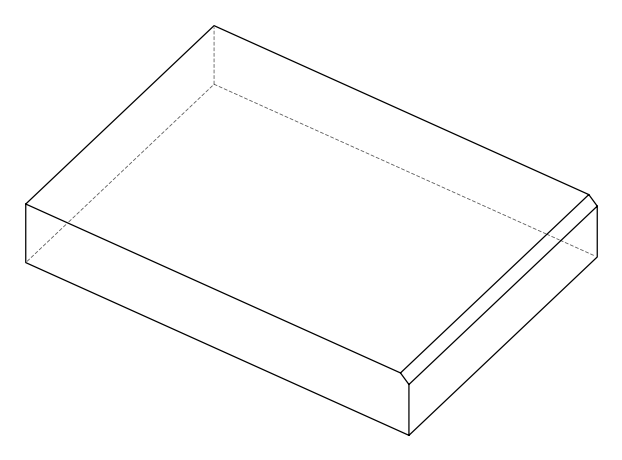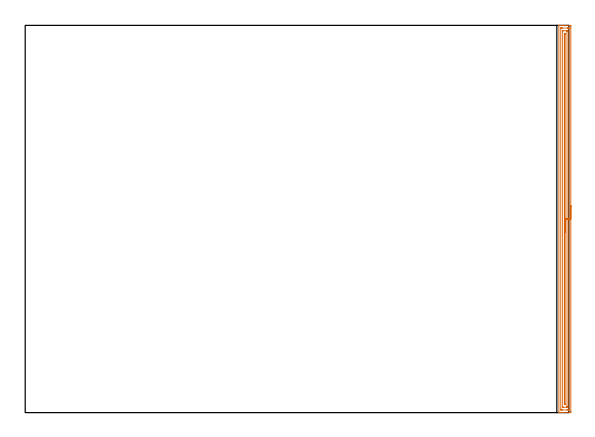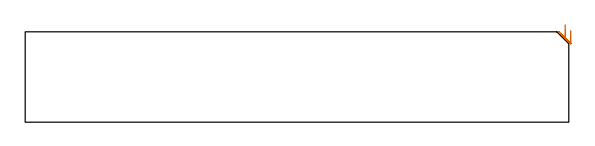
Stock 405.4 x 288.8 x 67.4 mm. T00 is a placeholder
(PLAN: 1 operations, 0 tool changes, 9.4 min)
(1 AREA_MILL | FG_CHAMFER_SURFACE | UGT0205_001 | 9.41 min | 11437 mm3)
(TOOL UGT0205_001 | Chamfer Mill 20 x 3 x 45 deg. | D20 FL50 Z2)
(OP 1 AREA_MILL)
G17 G21 G94 G90
T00 M6
G54
G17 G0 G90 X406.9 Y154.4 S1061 M3
G43 Z77.4 H0
Z68.5
G94 G1 Y154.362 Z67.628 F250.
Y154.248 Z66.764
Y154.059 Z65.912
Y153.797 Z65.08
Y153.463 Z64.274
Y153.06 Z63.5
Y152.592 Z62.764
Y152.06 Z62.072
Y151.471 Z61.429
Y150.828 Z60.84
Y150.136 Z60.309
Y149.4 Z59.84
Y148.626 Z59.437
Y147.82 Z59.103
Y146.988 Z58.841
Y146.137 Z58.652
Y145.272 Z58.538
Y144.4 Z58.5
Y1.026
X406.899 Y0.614 Z58.501
X406.895 Y0.138 Z58.503
X406.892 Y0.009 Z58.506
X406.424 Y0. Z58.973
X401.125 Z64.269
X400.574 Z64.823
X400.242 Z65.154
X399.69 Z65.706
X399.359 Z66.036
X398.696 Z66.704
X398.357 Z67.042
X398.013 Z67.378
X398.003 Y0.007 Z67.388
X398. Y0.168 Z67.4
Y288.632
X398.004 Y288.752 Z67.389
X398.01 Y288.769 Z67.382
X398.041 Y288.79 Z67.351
X398.357 Y288.8 Z67.042
X398.695 Z66.704
X399.359 Z66.036
X400.574 Z64.823
X401.125 Z64.269
X406.149 Z59.249
X406.424 Y288.797 Z58.973
X406.892 Y288.791 Z58.506
X406.895 Y288.662 Z58.503
X406.899 Y288.186 Z58.501
X406.9 Y287.705 Z58.5
Y144.4
X405.486 Z59.914
X405.485 Y2.191 Z59.915
X405.484 Y2.087 Z59.916
X405.481 Y2.035 Z59.919
X405.48 Y2.017 Z59.92
X405.449 Y2.01 Z59.951
X405.052 Y2.002 Z60.348
X404.658 Y2.001 Z60.742
X404.171 Y2. Z61.229
X400.638 Z64.762
X400.242 Y2.001 Z65.158
X399.752 Y2.003 Z65.648
X399.526 Y2.01 Z65.874
X399.421 Y2.017 Z65.979
X399.415 Y2.343 Z65.985
Y2.4
Y286.609
X399.416 Y286.713 Z65.984
X399.419 Y286.765 Z65.981
X399.42 Y286.783 Z65.98
X399.451 Y286.79 Z65.949
X399.848 Y286.798 Z65.552
X400.242 Y286.799 Z65.158
X400.729 Y286.8 Z64.671
X404.262 Z61.138
X404.658 Y286.799 Z60.742
X405.148 Y286.797 Z60.252
X405.374 Y286.79 Z60.026
X405.479 Y286.783 Z59.921
X405.485 Y286.457 Z59.915
Y286.4
X405.486 Y144.4 Z59.914
X404.072 Z61.328
X404.071 Y4.78 Z61.329
X404.068 Y4.187 Z61.332
X404.065 Y4.038 Z61.335
X404.063 Y4.01 Z61.337
X404.02 Y4.006 Z61.38
X403.958 Y4.001 Z61.442
X401.309 Z64.091
X401.125 Y4.004 Z64.275
X400.941 Y4.01 Z64.459
X400.835 Y4.016 Z64.565
X400.833 Y4.087 Z64.567
X400.831 Y4.187 Z64.569
X400.829 Y4.486 Z64.571
Y284.02
X400.832 Y284.613 Z64.568
X400.835 Y284.762 Z64.565
X400.837 Y284.79 Z64.563
X400.88 Y284.794 Z64.52
X400.942 Y284.799 Z64.458
X403.591 Z61.809
X403.775 Y284.796 Z61.625
X403.959 Y284.79 Z61.441
X404.065 Y284.784 Z61.335
X404.067 Y284.713 Z61.333
X404.069 Y284.613 Z61.331
X404.071 Y284.314 Z61.329
X404.072 Y144.4 Z61.328
X402.657 Z62.743
Y6.446
X402.655 Y6.212 Z62.745
X402.65 Y6.01 Z62.75
X402.45 Y6.008 Z62.95
X402.25 Y6.01 Z63.15
X402.246 Y6.21 Z63.154
X402.243 Y6.628 Z63.157
Y282.354
X402.245 Y282.588 Z63.155
X402.25 Y282.79 Z63.15
X402.45 Y282.792 Z62.95
X402.65 Y282.79 Z62.75
X402.654 Y282.59 Z62.746
X402.657 Y282.172 Z62.743
Y144.4
Y143.528 Z62.781
Y142.664 Z62.895
Y141.812 Z63.083
Y140.98 Z63.346
Y140.174 Z63.68
Y139.4 Z64.082
Y138.664 Z64.551
Y137.972 Z65.082
Y137.329 Z65.672
Y136.74 Z66.315
Y136.209 Z67.007
Y135.74 Z67.743
Y135.337 Z68.517
Y135.003 Z69.323
Y134.741 Z70.155
Y134.552 Z71.006
Y134.438 Z71.871
Y134.4 Z72.743
G0 Z77.4
M5
M2
